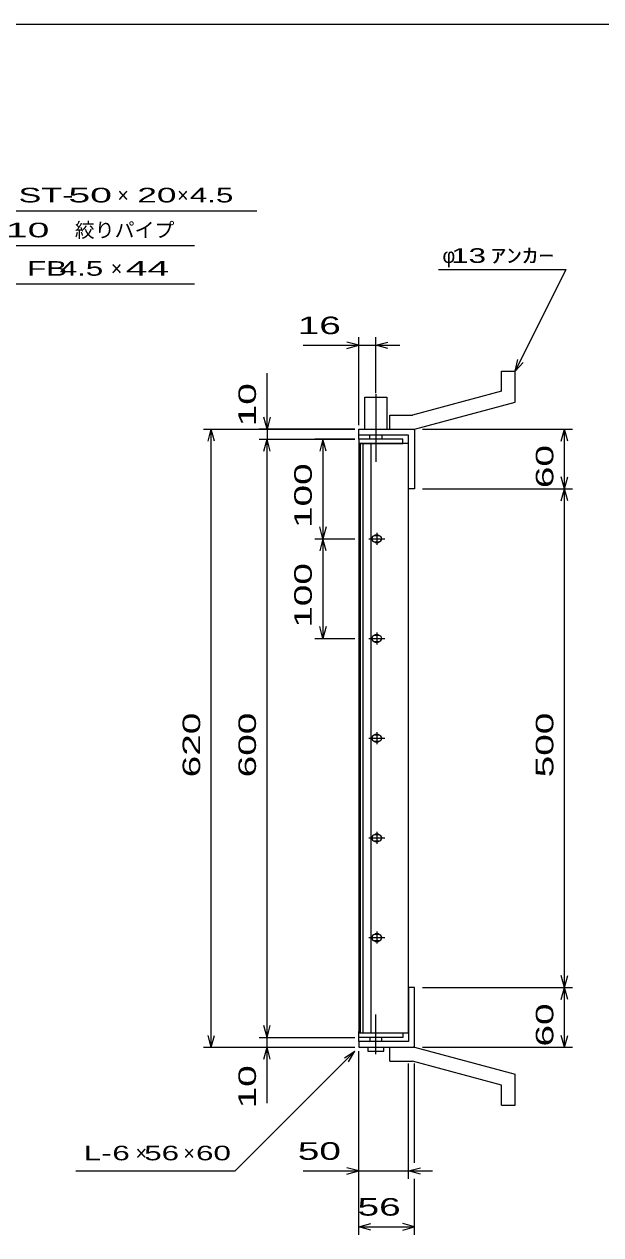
# Model space of a CAD drawing. Units: millimetres, scale not verified. Extents: x -1456 to 1385, y -1026 to 843.
# Drawn here: x -522 to 57, y -371 to 843 of the extents above; entities that cross this region are included whole.
import ezdxf
from ezdxf.enums import TextEntityAlignment as Align

# ---------------------------------------------------------------- set-up
doc = ezdxf.new("R2010")
doc.units = ezdxf.units.MM
doc.header["$LTSCALE"] = 8
doc.linetypes.add('LONG_DASHED_DOTTED', pattern=[15.25, 12, -1.5, 0.25, -1.5])
for name, color, linetype, lineweight in [('0_2', 150, 'Continuous', 25), ('16', 3, 'Continuous', 25), ('19', 6, 'Continuous', 25), ('22', 2, 'Continuous', 25)]:
    doc.layers.add(name, color=color, linetype=linetype, lineweight=lineweight)
doc.styles.add('ベクトル', font='')
doc.styles.get('ベクトル').set_extended_font_data('ベクトル')

msp = doc.modelspace()

# ---------------------------------------------------------------- linework, layer by layer
at = {"layer": '0_2'}
msp.add_line((-1383.2, 842.8), (1384.8, 842.8), dxfattribs=at)
at = {"layer": '16'}
for p, q in [((-141.8, 426.8), (-185.8, 426.8)), ((-185.8, 426.8), (-185.8, 422.3)), ((-141.8, 422.3), (-141.8, 426.8)), ((-185.8, 422.3), (-141.8, 422.3)), ((-185.8, 422.3), (-185.8, -168.7)), ((-135.8, 422.3), (-185.8, 422.3)), ((-184.3, 422.3), (-184.3, -168.7)), ((-181.3, -168.7), (-181.3, 422.3)), ((-173.8, 422.3), (-173.8, -168.7)), ((-135.8, -168.7), (-135.8, 422.3)), ((-165.8, 329.8), (-169.8, 329.8)), ((-167.8, 332.8), (-167.8, 320.8)), ((-175.8, 326.8), (-159.8, 326.8)), ((-169.8, 323.8), (-165.8, 323.8)), ((-167.8, 232.8), (-167.8, 220.8)), ((-175.8, 226.8), (-159.8, 226.8)), ((-165.8, 229.8), (-169.8, 229.8)), ((-169.8, 223.8), (-165.8, 223.8)), ((-175.8, 126.8), (-159.8, 126.8)), ((-165.8, 129.8), (-169.8, 129.8)), ((-169.8, 123.8), (-165.8, 123.8)), ((-167.8, 132.8), (-167.8, 120.8)), ((-175.8, 26.8), (-159.8, 26.8)), ((-165.8, 29.8), (-169.8, 29.8)), ((-167.8, 32.8), (-167.8, 20.8)), ((-169.8, 23.8), (-165.8, 23.8)), ((-165.8, -70.2), (-169.8, -70.2)), ((-167.8, -67.2), (-167.8, -79.2)), ((-175.8, -73.2), (-159.8, -73.2)), ((-169.8, -76.2), (-165.8, -76.2)), ((-185.8, -168.7), (-141.8, -168.7)), ((-185.8, -173.2), (-185.8, -168.7)), ((-185.8, -168.7), (-135.8, -168.7)), ((-141.8, -168.7), (-141.8, -173.2)), ((-141.8, -173.2), (-185.8, -173.2))]:
    msp.add_line(p, q, dxfattribs=at)
for centre, radius, start, end in [((-169.8, 326.8), 3, 90, 270), ((-167.8, 326.8), 4, 46.6, 133.4), ((-165.8, 326.8), 3, 270, 90), ((-167.8, 326.8), 4, 226.6, 313.4), ((-167.8, 226.8), 4, 46.6, 133.4), ((-169.8, 226.8), 3, 90, 270), ((-167.8, 226.8), 4, 226.6, 313.4), ((-165.8, 226.8), 3, 270, 90), ((-169.8, 126.8), 3, 90, 270), ((-167.8, 126.8), 4, 46.6, 133.4), ((-167.8, 126.8), 4, 226.6, 313.4), ((-165.8, 126.8), 3, 270, 90), ((-169.8, 26.8), 3, 90, 270), ((-167.8, 26.8), 4, 46.6, 133.4), ((-165.8, 26.8), 3, 270, 90), ((-167.8, 26.8), 4, 226.6, 313.4), ((-169.8, -73.2), 3, 90, 270), ((-167.8, -73.2), 4, 46.6, 133.4), ((-165.8, -73.2), 3, 270, 90), ((-167.8, -73.2), 4, 226.6, 313.4)]:
    msp.add_arc(centre, radius, start, end, dxfattribs=at)
at = {"layer": '19'}
for p, q in [((-42.8, 494.8), (-28.8, 494.8)), ((-42.8, 474.8), (-42.8, 494.8)), ((-28.8, 463.8), (-28.8, 494.8)), ((-42.8, 474.8), (-131.8, 450.8)), ((-179.8, 436.8), (-179.8, 468.8)), ((-179.8, 468.8), (-157.8, 468.8)), ((-157.8, 468.8), (-157.8, 436.8)), ((-129.8, 436.8), (-28.8, 463.8)), ((-154.8, 450.8), (-131.8, 450.8)), ((-154.8, 436.8), (-154.8, 450.8)), ((-185.8, 426.8), (-185.8, 436.8)), ((-185.8, 430.8), (-185.8, 436.8)), ((-185.8, 436.8), (-130.8, 436.8)), ((-135.8, 430.8), (-185.8, 430.8)), ((-174.8, 426.8), (-174.8, 430.8)), ((-162.8, 430.8), (-162.8, 426.8)), ((-154.8, 436.8), (-129.8, 436.8)), ((-135.8, 376.8), (-135.8, 430.8)), ((-130.8, 436.8), (-129.8, 435.8)), ((-129.8, 435.8), (-129.8, 376.8)), ((-129.8, 376.8), (-135.8, 376.8)), ((-129.8, -123.2), (-135.8, -123.2)), ((-135.8, -123.2), (-135.8, -177.2)), ((-129.8, -182.2), (-129.8, -123.2)), ((-185.8, -177.2), (-185.8, -167.2)), ((-185.8, -177.2), (-185.8, -183.2)), ((-135.8, -177.2), (-185.8, -177.2)), ((-174.8, -173.2), (-174.8, -177.2)), ((-162.8, -177.2), (-162.8, -173.2)), ((-185.8, -183.2), (-130.8, -183.2)), ((-176.8, -183.2), (-176.8, -187.2)), ((-176.8, -187.2), (-160.8, -187.2)), ((-160.8, -187.2), (-160.8, -183.2)), ((-154.8, -183.2), (-129.8, -183.2)), ((-154.8, -197.2), (-154.8, -183.2)), ((-130.8, -183.2), (-129.8, -182.2)), ((-129.8, -183.2), (-28.8, -210.2)), ((-154.8, -197.2), (-131.8, -197.2)), ((-42.8, -221.2), (-131.8, -197.2)), ((-28.8, -241.2), (-28.8, -210.2)), ((-42.8, -241.2), (-42.8, -221.2)), ((-42.8, -241.2), (-28.8, -241.2))]:
    msp.add_line(p, q, dxfattribs=at)
at = {"layer": '19', "linetype": 'LONG_DASHED_DOTTED'}
for p, q in [((-168.8, 471.8), (-168.8, 403.8)), ((-168.8, -190.2), (-168.8, -150.2))]:
    msp.add_line(p, q, dxfattribs=at)
at = {"layer": '22', "color": 4}
for p, q in [((-720.05, 655.8), (-288.05, 655.8)), ((-702.8, 620.8), (-350.8, 620.8)), ((-105.8, 596.8), (22.2, 596.8)), ((-28.8, 494.8), (22.2, 596.8)), ((-686.6, 582.3), (-350.6, 582.3)), ((-185.8, 520.8), (-197.8, 524)), ((-185.8, 440.8), (-185.8, 528.8)), ((-168.8, 472.8), (-168.8, 528.8)), ((-168.8, 520.8), (-156.8, 524)), ((-241.8, 520.8), (-185.8, 520.8)), ((-197.8, 517.6), (-185.8, 520.8)), ((-185.8, 520.8), (-168.8, 520.8)), ((-156.8, 517.6), (-168.8, 520.8)), ((-168.8, 520.8), (-144.8, 520.8)), ((-28.8, 494.8), (-26.4, 506.48)), ((-28.8, 494.8), (-20.8, 503.6)), ((-277.8, 436.8), (-277.8, 492.8)), ((-277.8, 436.8), (-281, 448.8)), ((-274.6, 448.8), (-277.8, 436.8)), ((-341.8, 436.8), (-189.8, 436.8)), ((-337, 424.8), (-333.8, 436.8)), ((-330.6, 424.8), (-333.8, 436.8)), ((-333.8, -183.2), (-333.8, 436.8)), ((-189.8, 436.8), (-285.8, 436.8)), ((-285.8, 426.8), (-189.8, 426.8)), ((-281, 414.8), (-277.8, 426.8)), ((-277.8, 436.8), (-277.8, 426.8)), ((-274.6, 414.8), (-277.8, 426.8)), ((-277.8, -173.2), (-277.8, 426.8)), ((-189.8, 426.8), (-229.8, 426.8)), ((-221.8, 426.8), (-225, 414.8)), ((-218.6, 414.8), (-221.8, 426.8)), ((-221.8, 426.8), (-221.8, 326.8)), ((-121.8, 436.8), (28.6, 436.8)), ((17.4, 424.8), (20.6, 436.8)), ((23.8, 424.8), (20.6, 436.8)), ((20.6, 376.8), (20.6, 436.8)), ((20.6, 376.8), (17.4, 388.8)), ((20.6, 376.8), (23.8, 388.8)), ((-121.8, 376.8), (28.6, 376.8)), ((17.4, 364.8), (20.6, 376.8)), ((23.8, 364.8), (20.6, 376.8)), ((20.6, -123.2), (20.6, 376.8)), ((-221.8, 326.8), (-225, 338.8)), ((-218.6, 338.8), (-221.8, 326.8)), ((-229.8, 326.8), (-189.8, 326.8)), ((-221.8, 326.8), (-225, 314.8)), ((-218.6, 314.8), (-221.8, 326.8)), ((-221.8, 326.8), (-221.8, 226.8)), ((-221.8, 226.8), (-225, 238.8)), ((-218.6, 238.8), (-221.8, 226.8)), ((-229.8, 226.8), (-189.8, 226.8)), ((20.6, -123.2), (17.4, -111.2)), ((20.6, -123.2), (23.8, -111.2)), ((-121.8, -123.2), (28.6, -123.2)), ((17.4, -135.2), (20.6, -123.2)), ((23.8, -135.2), (20.6, -123.2)), ((20.6, -183.2), (20.6, -123.2)), ((-277.8, -173.2), (-281, -161.2)), ((-277.8, -173.2), (-274.6, -161.2)), ((-333.8, -183.2), (-337, -171.2)), ((-333.8, -183.2), (-330.6, -171.2)), ((-285.8, -173.2), (-189.8, -173.2)), ((-277.8, -183.2), (-277.8, -173.2)), ((20.6, -183.2), (17.4, -171.2)), ((20.6, -183.2), (23.8, -171.2)), ((-341.8, -183.2), (-189.8, -183.2)), ((-309.8, -307.2), (-189.8, -187.2)), ((-285.8, -183.2), (-189.8, -183.2)), ((-281, -195.2), (-277.8, -183.2)), ((-274.6, -195.2), (-277.8, -183.2)), ((-277.8, -239.2), (-277.8, -183.2)), ((-200.2, -193.6), (-189.8, -187.2)), ((-196.2, -197.6), (-189.8, -187.2)), ((-185.8, -315.2), (-185.8, -187.2)), ((-185.8, -371.2), (-185.8, -187.2)), ((-121.8, -183.2), (28.6, -183.2)), ((-135.8, -315.2), (-135.8, -199.4)), ((-129.8, -299.2), (-129.8, -199.4)), ((-469.8, -307.2), (-309.8, -307.2)), ((-241.8, -307.2), (-185.8, -307.2)), ((-185.8, -307.2), (-197.8, -304)), ((-197.8, -310.4), (-185.8, -307.2)), ((-185.8, -307.2), (-135.8, -307.2)), ((-135.8, -307.2), (-123.8, -304)), ((-123.8, -310.4), (-135.8, -307.2)), ((-135.8, -307.2), (-111.8, -307.2)), ((-129.8, -371.2), (-129.8, -315.2)), ((-185.8, -363.2), (-173.8, -360)), ((-173.8, -366.4), (-185.8, -363.2)), ((-185.8, -363.2), (-129.8, -363.2)), ((-129.8, -363.2), (-141.8, -360)), ((-141.8, -366.4), (-129.8, -363.2))]:
    msp.add_line(p, q, dxfattribs=at)

# ---------------------------------------------------------------- texts
at = {"layer": '22', "style": 'ベクトル'}
for s, height, width, p in [('NST-', 14.66, 1.75, (-552.05, 671.4)), (' 50 ', 14.66, 2, (-488.05, 671.4)), ('20', 14.66, 1.8, (-408.05, 671.4)), (' 4.5 ', 14.66, 1.6, (-364.05, 671.4)), (' 10 ', 14.66, 2, (-550.8, 636.4)), (' 13 ', 14.66, 1.6, (-101.8, 610.8)), ('ｱﾝｶｰ', 14.66, 1.6, (-53.8, 610.8)), ('FB', 14.66, 1.6, (-518.6, 597.9)), (' 4.5 ', 14.66, 1.6, (-494.6, 597.9)), (' 44 ', 14.66, 2, (-430.6, 597.9)), (' 16 ', 17.6, 1.65, (-257.8, 540.8)), (' 50 ', 17.6, 1.65, (-257.8, -287.2)), ('L-', 14.66, 1.6, (-461.8, -289.2)), (' 6 ', 14.66, 1.6, (-441.8, -289.2)), (' 56 ', 14.66, 1.6, (-409.8, -289.2)), (' 60 ', 14.66, 1.6, (-357.8, -289.2)), (' 56 ', 17.6, 1.65, (-197.8, -343.2))]:
    msp.add_text(s, height=height, dxfattribs=dict(at, width=width)).set_placement(p, align=Align.MIDDLE_LEFT)
for s, p in [('×', (-428.05, 671.4)), ('×', (-368.05, 671.4)), ('絞りパイプ', (-470.8, 636.4)), ('φ', (-101.8, 610.8)), ('×', (-434.6, 597.9)), ('×', (-409.8, -289.2)), ('×', (-361.8, -289.2))]:
    msp.add_text(s, height=14.66, dxfattribs=at).set_placement(p, align=Align.MIDDLE_LEFT)
at = {"layer": '22', "style": 'ベクトル', "width": 1.65}
for s, p in [(' 10 ', (-297.8, 428.8)), (' 60 ', (0.6, 366.8)), (' 100 ', (-241.8, 326.8)), (' 100 ', (-241.8, 226.8)), (' 620 ', (-353.8, 76.8)), (' 600 ', (-297.8, 76.8)), (' 500 ', (0.6, 76.8)), (' 60 ', (0.6, -193.2)), (' 10 ', (-297.8, -255.2))]:
    msp.add_text(s, height=17.6, rotation=90, dxfattribs=at).set_placement(p, align=Align.MIDDLE_LEFT)

doc.saveas('drawing.dxf')
